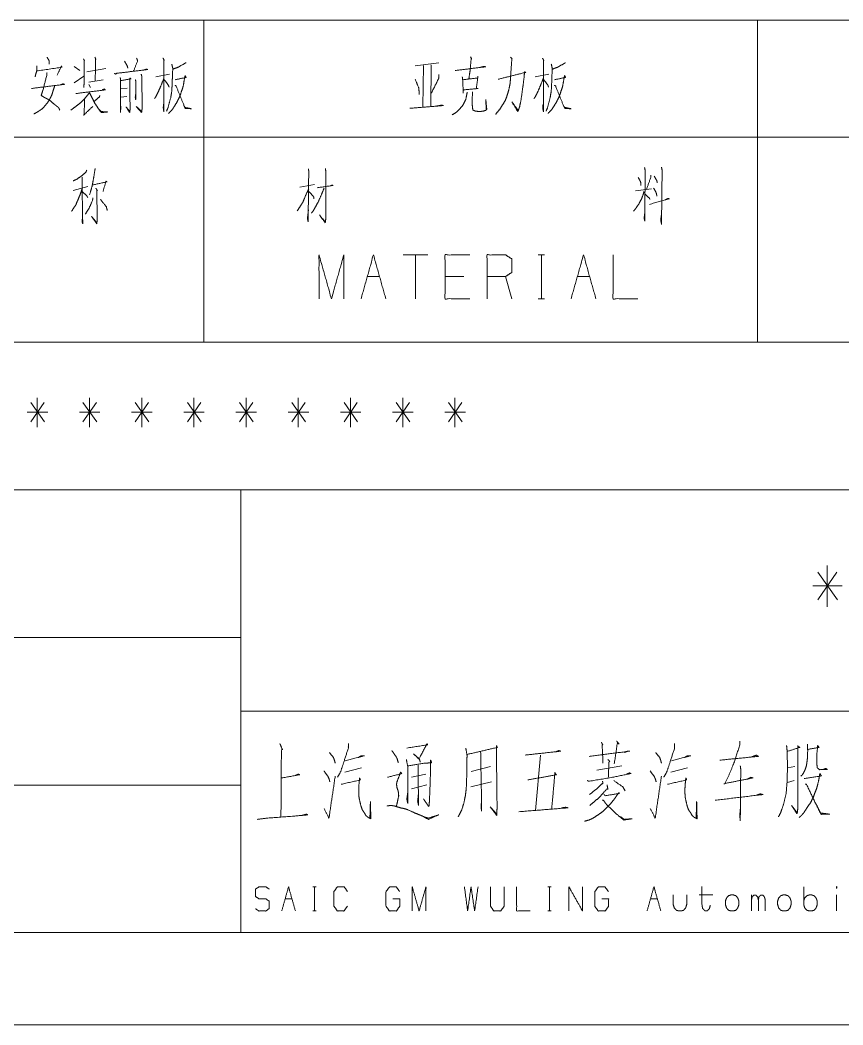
# Model space of a CAD drawing. Header units: millimetres. Extents: x 0 to 840, y 0 to 594.
# Drawn here: x 546.1 to 635.3, y 0 to 108.9 of the extents above; entities that cross this region are included whole.
import ezdxf

# ---------------------------------------------------------------- set-up
doc = ezdxf.new("R2010")
doc.units = ezdxf.units.MM
doc.layers.add('101', color=7, linetype='Continuous', true_color=0xffffff)

msp = doc.modelspace()

# ---------------------------------------------------------------- linework, layer by layer
at = {"layer": '101', "color": 72, "linetype": 'Continuous', "lineweight": 18}
for p, q in [((486, 108.93), (566, 108.93)), ((566, 108.93), (566, 96.23)), ((566, 108.93), (626, 108.93)), ((626, 108.93), (626, 96.23)), ((626, 108.93), (676, 108.93)), ((551.94, 103.91), (552.58, 103.46)), ((553.32, 103.31), (555.37, 103.66)), ((588.91, 103.96), (591.49, 104.31)), ((589.75, 99.51), (589.83, 104.01)), ((590.64, 104.06), (590.6, 99.56)), ((551.94, 102.11), (553, 102.86)), ((553.53, 102.21), (555.09, 102.46)), ((560.8, 102.76), (562.28, 103.06)), ((601.93, 102.76), (603.41, 103.06)), ((553.53, 101.96), (553.71, 101.61)), ((557.02, 101.46), (557.7, 101.56)), ((557.66, 100.66), (557.02, 100.56)), ((486, 96.23), (566, 96.23)), ((566, 96.23), (626, 96.23)), ((566, 96.23), (566, 74)), ((626, 96.23), (676, 96.23)), ((626, 96.23), (626, 74)), ((551.83, 90.45), (553.45, 90.9)), ((576.42, 90.8), (578.01, 91.1)), ((612.81, 90.4), (614.54, 90.65)), ((590.29, 83.47), (587.6, 83.47)), ((588.94, 83.47), (588.94, 78.72)), ((602.25, 83.47), (602.92, 83.47)), ((602.6, 83.47), (602.6, 78.72)), ((583.72, 81.13), (585.06, 81.13)), ((594.17, 81.13), (592.15, 81.13)), ((599.39, 78.72), (598.72, 81.13)), ((606.48, 81.13), (607.83, 81.13)), ((602.25, 78.72), (602.92, 78.72)), ((486, 74), (566, 74)), ((566, 74), (626, 74)), ((626, 74), (676, 74)), ((547.96, 64.81), (547.96, 67.96)), ((553.62, 64.81), (553.62, 67.96)), ((559.27, 64.81), (559.27, 67.96)), ((564.93, 64.81), (564.93, 67.96)), ((570.59, 64.81), (570.59, 67.96)), ((576.24, 64.81), (576.24, 67.96)), ((581.9, 64.81), (581.9, 67.96)), ((587.56, 64.81), (587.56, 67.96)), ((593.22, 64.81), (593.22, 67.96)), ((547.26, 67.46), (548.74, 65.36)), ((548.7, 67.46), (547.26, 65.36)), ((552.91, 67.46), (554.4, 65.36)), ((554.36, 67.46), (552.91, 65.36)), ((558.57, 67.46), (560.05, 65.36)), ((560.01, 67.46), (558.57, 65.36)), ((564.23, 67.46), (565.71, 65.36)), ((565.67, 67.46), (564.23, 65.36)), ((569.88, 67.46), (571.37, 65.36)), ((571.33, 67.46), (569.88, 65.36)), ((575.54, 67.46), (577.03, 65.36)), ((576.99, 67.46), (575.54, 65.36)), ((582.64, 67.46), (581.2, 65.36)), ((581.2, 67.46), (582.68, 65.36)), ((588.3, 67.46), (586.86, 65.36)), ((586.86, 67.46), (588.34, 65.36)), ((592.51, 67.46), (594, 65.36)), ((593.96, 67.46), (592.51, 65.36)), ((549.09, 66.41), (546.86, 66.41)), ((554.75, 66.41), (552.52, 66.41)), ((560.4, 66.41), (558.18, 66.41)), ((566.06, 66.41), (563.84, 66.41)), ((571.72, 66.41), (569.49, 66.41)), ((577.38, 66.41), (575.15, 66.41)), ((583.03, 66.41), (580.81, 66.41)), ((588.69, 66.41), (586.47, 66.41)), ((594.35, 66.41), (592.12, 66.41)), ((632.56, 49.09), (634.68, 46.09)), ((634.62, 49.09), (632.56, 46.09)), ((633.56, 45.31), (633.56, 49.8)), ((635.18, 47.59), (632.01, 47.59)), ((602.49, 29.25), (601.96, 23.25)), ((581.28, 27.39), (583.08, 27.87)), ((597.08, 28.01), (594.98, 27.46)), ((608.59, 27.6), (611.32, 28.08)), ((616.64, 27.39), (618.44, 27.87)), ((630.05, 28.01), (629.27, 27.87)), ((588.5, 26.84), (590.06, 27.18)), ((594.93, 25.8), (597.18, 26.35)), ((630, 26.49), (629.27, 26.29)), ((588.5, 25.6), (590.16, 26.01)), ((577.83, 14.97), (578.2, 14.97)), ((578.02, 14.97), (578.02, 12.35)), ((603.28, 14.97), (603.65, 14.97)), ((603.48, 14.97), (603.48, 12.35)), ((631.02, 13.04), (631.02, 14.97)), ((574.82, 13.67), (575.56, 13.67)), ((614.42, 13.67), (615.16, 13.67)), ((619.71, 14.09), (621.17, 14.09)), ((625.37, 12.35), (625.37, 14.09)), ((634.59, 14.09), (634.59, 12.35)), ((577.83, 12.35), (578.2, 12.35)), ((603.28, 12.35), (603.65, 12.35))]:
    msp.add_line(p, q, dxfattribs=at)
at = {"layer": '101', "color": 133, "linetype": 'Continuous', "lineweight": 18}
for p, q in [((470, 74), (830, 74)), ((470, 58), (830, 58)), ((570, 58), (570, 10)), ((470, 42), (570, 42)), ((570, 34), (788, 34)), ((470, 26), (570, 26)), ((50, 10), (830, 10)), ((470, 10), (830, 10)), ((0, 0), (840, 0))]:
    msp.add_line(p, q, dxfattribs=at)
at = {"layer": '101', "color": 72, "linetype": 'Continuous', "lineweight": 18}
for points, knots in [([(549.01, 104.91), (549.19, 104.61), (549.26, 104.46), (549.26, 104.16)], [0, 0, 0.42776, 0.631462, 1, 1]), ([(552.97, 104.71), (553.07, 104.51), (553.04, 104.56), (553.04, 102.31), (553, 101.61)], [0, 0, 0.0699, 0.088806, 0.783572, 1, 1]), ([(554.2, 104.91), (554.31, 104.66), (554.27, 104.76), (554.24, 102.36)], [0, 0, 0.097757, 0.13594, 1, 1]), ([(558.72, 104.81), (558.83, 104.51), (558.4, 103.41)], [0, 0, 0.212525, 1, 1]), ([(561.58, 104.81), (561.72, 104.56), (561.68, 104.61), (561.68, 99.01), (561.61, 99.41), (561.65, 99.81)], [0, 0, 0.042514, 0.051577, 0.880441, 0.940563, 1, 1]), ([(594.91, 104.96), (595.05, 104.71), (594.98, 104.76), (594.87, 103.46), (594.73, 102.56)], [0, 0, 0.110928, 0.144372, 0.648135, 1, 1]), ([(599.25, 104.91), (599.43, 104.71), (599.39, 104.76), (599.25, 102.76), (599.21, 102.11), (599.07, 101.41), (598.9, 100.81), (598.68, 100.21), (598.4, 99.76), (598.05, 99.21), (597.62, 98.71)], [0, 0, 0.039247, 0.048251, 0.343055, 0.438769, 0.543772, 0.635741, 0.729311, 0.807459, 0.903589, 1, 1]), ([(602.71, 104.81), (602.85, 104.56), (602.81, 104.61), (602.81, 99.01), (602.74, 99.41), (602.78, 99.81)], [0, 0, 0.042511, 0.051574, 0.880442, 0.940563, 1, 1]), ([(547.92, 103.96), (547.92, 103.56), (547.85, 103.26), (547.71, 102.76)], [0, 0, 0.325783, 0.576801, 1, 1]), ([(547.88, 103.41), (550.64, 103.81), (550.57, 103.96), (550.11, 102.96)], [0, 0, 0.687511, 0.728431, 1, 1]), ([(556.32, 103.16), (556.46, 103.06), (556.57, 103.16), (559.92, 103.56), (559.78, 103.61), (559.5, 103.51)], [0, 0, 0.04172, 0.076833, 0.891603, 0.927742, 1, 1]), ([(557.41, 104.46), (557.7, 103.96), (557.77, 103.71)], [0, 0, 0.688577, 1, 1]), ([(562.53, 104.16), (562.64, 103.71), (562.6, 102.71), (562.57, 101.91), (562.53, 101.21), (562.43, 100.56), (562.14, 99.46), (561.97, 99.06)], [0, 0, 0.088972, 0.281536, 0.435643, 0.570525, 0.697268, 0.915841, 1, 1]), ([(564.09, 104.31), (563.2, 103.81), (562.67, 103.61)], [0, 0, 0.6418, 1, 1]), ([(593.25, 103.46), (596.53, 103.86), (596.39, 103.91), (596, 103.81)], [0, 0, 0.857251, 0.89607, 1, 1]), ([(603.66, 104.16), (603.77, 103.71), (603.73, 102.71), (603.7, 101.91), (603.66, 101.21), (603.55, 100.56), (603.27, 99.46), (603.1, 99.06)], [0, 0, 0.088972, 0.281537, 0.435644, 0.570527, 0.697269, 0.915844, 1, 1]), ([(605.22, 104.31), (604.33, 103.81), (603.8, 103.61)], [0, 0, 0.641785, 1, 1]), ([(549.01, 103.21), (548.98, 102.91), (548.56, 101.31), (548.38, 100.76), (548.7, 100.56), (548.98, 100.41), (549.33, 100.21), (549.79, 99.81), (550.11, 99.56), (550.29, 99.41), (550.39, 99.16)], [0, 0, 0.058606, 0.379747, 0.491827, 0.564736, 0.626838, 0.705638, 0.823838, 0.902341, 0.947315, 1, 1]), ([(556.92, 102.66), (556.95, 102.71), (556.99, 102.31), (556.99, 98.91), (556.99, 99.21), (557.02, 99.61)], [0, 0, 0.013416, 0.101392, 0.846296, 0.912021, 1, 1]), ([(557.02, 102.36), (558.12, 102.56), (558.01, 102.66), (557.98, 102.41), (558.01, 99.61), (558.01, 99.26), (557.98, 98.91), (557.59, 99.51), (557.98, 99.01), (558.01, 99.21)], [0, 0, 0.169665, 0.191868, 0.230323, 0.656813, 0.710121, 0.763699, 0.872595, 0.969067, 1, 1]), ([(558.58, 102.46), (558.62, 102.36), (558.62, 100.31), (558.58, 100.56), (558.62, 100.86)], [0, 0, 0.03913, 0.795411, 0.888558, 1, 1]), ([(559.22, 103.06), (559.29, 102.81), (559.29, 102.71), (559.32, 99.66), (559.32, 99.36), (559.29, 99.11), (559.25, 98.91), (558.69, 99.56), (559.29, 98.96), (559.29, 99.21)], [0, 0, 0.042407, 0.058731, 0.55661, 0.605577, 0.64679, 0.679941, 0.820581, 0.959193, 1, 1]), ([(561.68, 102.61), (561.33, 101.76), (561.05, 101.11), (560.8, 100.61), (560.66, 100.41)], [0, 0, 0.378485, 0.669924, 0.899287, 1, 1]), ([(561.72, 102.46), (562.14, 101.91), (562.25, 101.66)], [0, 0, 0.718925, 1, 1]), ([(562.89, 102.46), (564.09, 102.71), (563.98, 102.91), (563.91, 102.56), (563.77, 101.76), (563.59, 101.21), (563.38, 100.61), (563.13, 100.11), (562.81, 99.56), (562.53, 99.16), (562.18, 98.81)], [0, 0, 0.203989, 0.241603, 0.300934, 0.435927, 0.53192, 0.637665, 0.730363, 0.835943, 0.917341, 1, 1]), ([(588.91, 102.51), (589.29, 101.61), (589.33, 101.26), (589.33, 100.86)], [0, 0, 0.566, 0.769081, 1, 1]), ([(591.49, 103.01), (591.45, 102.56), (590.64, 100.96)], [0, 0, 0.200962, 1, 1]), ([(594.02, 102.76), (594.06, 102.46), (594.13, 101.01), (594.13, 101.36), (595.72, 101.51), (595.54, 101.51), (595.72, 102.86), (595.72, 102.66), (594.1, 102.46)], [0, 0, 0.042677, 0.247777, 0.297224, 0.522958, 0.547927, 0.740282, 0.768538, 1, 1]), ([(597.91, 102.51), (600.88, 103.26), (600.77, 103.31), (600.7, 102.56), (600.59, 101.71), (600.38, 100.21), (600.24, 99.56), (600.1, 99.16), (600.03, 99.01), (599.39, 100.06), (600.06, 99.16)], [0, 0, 0.309024, 0.320853, 0.396863, 0.483294, 0.636151, 0.703269, 0.746079, 0.76281, 0.88669, 1, 1]), ([(602.81, 102.61), (602.46, 101.76), (602.18, 101.11), (601.93, 100.61), (601.79, 100.41)], [0, 0, 0.378488, 0.669924, 0.899296, 1, 1]), ([(602.85, 102.46), (603.27, 101.91), (603.38, 101.66)], [0, 0, 0.718925, 1, 1]), ([(604.01, 102.46), (605.22, 102.71), (605.11, 102.91), (605.04, 102.56), (604.9, 101.76), (604.72, 101.21), (604.51, 100.61), (604.26, 100.11), (603.94, 99.56), (603.66, 99.16), (603.31, 98.81)], [0, 0, 0.203988, 0.241605, 0.300936, 0.435927, 0.531919, 0.637663, 0.73036, 0.83594, 0.917341, 1, 1]), ([(547.32, 101.51), (550.89, 101.96), (550.75, 102.01), (550.46, 101.91)], [0, 0, 0.888864, 0.925916, 1, 1]), ([(549.83, 101.76), (549.65, 101.21), (549.51, 100.76), (549.33, 100.41), (549.12, 100.06), (548.56, 99.36), (548.2, 99.11), (547.88, 98.91), (547.6, 98.76)], [0, 0, 0.148908, 0.270494, 0.37156, 0.477045, 0.70902, 0.820624, 0.917482, 1, 1]), ([(552.12, 100.96), (555.34, 101.36), (555.23, 101.46), (554.98, 101.36)], [0, 0, 0.887082, 0.926969, 1, 1]), ([(562.89, 101.86), (562.99, 101.81), (563.98, 99.36), (564.69, 99.31), (563.98, 99.46), (563.84, 99.66)], [0, 0, 0.026436, 0.622099, 0.781868, 0.944787, 1, 1]), ([(604.01, 101.86), (604.12, 101.81), (605.11, 99.36), (605.82, 99.31), (605.11, 99.46), (604.97, 99.66)], [0, 0, 0.026427, 0.622085, 0.781861, 0.944787, 1, 1]), ([(553.64, 101.16), (553.53, 100.96), (553.14, 100.46), (552.65, 99.96), (552.05, 99.51), (551.59, 99.16)], [0, 0, 0.078289, 0.297333, 0.540617, 0.800237, 1, 1]), ([(553.07, 100.31), (553.07, 100.01), (553.04, 98.71), (552.97, 98.61), (553.96, 99.56)], [0, 0, 0.096935, 0.517141, 0.55671, 1, 1]), ([(553.64, 101.01), (553.89, 100.51), (554.17, 99.96), (554.49, 99.46), (554.8, 99.01), (554.91, 98.91), (555.58, 98.96), (554.88, 99.01), (554.7, 99.21)], [0, 0, 0.13557, 0.285863, 0.429883, 0.563805, 0.599231, 0.762897, 0.935141, 1, 1]), ([(554.73, 100.76), (554.7, 100.61), (554.13, 100.11)], [0, 0, 0.169529, 1, 1]), ([(594.55, 101.11), (594.41, 100.36), (594.13, 99.76), (593.71, 99.26), (593.35, 98.91), (592.93, 98.66)], [0, 0, 0.248438, 0.464351, 0.677792, 0.839721, 1, 1]), ([(595.12, 101.16), (595.09, 99.96), (595.12, 99.41), (595.19, 99.16), (595.44, 99.06), (595.86, 99.01), (596.32, 99.06), (596.61, 99.16), (596.68, 99.26), (596.57, 100.31), (596.61, 99.21)], [0, 0, 0.208927, 0.304842, 0.350056, 0.396506, 0.470841, 0.551289, 0.603486, 0.624803, 0.808466, 1, 1]), ([(588.34, 99.36), (591.95, 99.66), (591.8, 99.71), (591.27, 99.61)], [0, 0, 0.839917, 0.874731, 1, 1]), ([(553.31, 92.65), (553.24, 92.45), (552.78, 92.05), (552.28, 91.7), (551.86, 91.5)], [0, 0, 0.111855, 0.433099, 0.752711, 1, 1]), ([(554.23, 92.85), (554.19, 92.6), (554.02, 91.55), (553.88, 90.85), (553.63, 90)], [0, 0, 0.086568, 0.451631, 0.696475, 1, 1]), ([(577.34, 92.8), (577.38, 92.55), (577.31, 87.1), (577.24, 87.4), (577.34, 88.35)], [0, 0, 0.03624, 0.818558, 0.862798, 1, 1]), ([(579.18, 92.85), (579.22, 92.6), (579.22, 87.35), (579.18, 87.05), (579.15, 86.95), (578.55, 87.8), (579.15, 87.05)], [0, 0, 0.03191, 0.695404, 0.733579, 0.746984, 0.878542, 1, 1]), ([(613.77, 92.95), (613.84, 92.65), (613.8, 87.15), (613.73, 87.45), (613.8, 88.05)], [0, 0, 0.04586, 0.864244, 0.910105, 1, 1]), ([(615.61, 93), (615.68, 92.65), (615.61, 86.8), (615.53, 87.25), (615.61, 87.85)], [0, 0, 0.049134, 0.854185, 0.916866, 1, 1]), ([(552.82, 91.9), (552.85, 87.95), (552.89, 86.85), (552.82, 87.05), (552.85, 87.5)], [0, 0, 0.691282, 0.883884, 0.921007, 1, 1]), ([(613.1, 91.85), (613.34, 91.4), (613.38, 91.2), (613.38, 91)], [0, 0, 0.560245, 0.781808, 1, 1]), ([(614.44, 92.1), (614.44, 91.85), (613.98, 90.55)], [0, 0, 0.153484, 1, 1]), ([(614.83, 92), (615.11, 91.5), (615.15, 91.3)], [0, 0, 0.738795, 1, 1]), ([(552.82, 90.65), (552.6, 90), (552.36, 89.45), (552.14, 88.9), (551.93, 88.6), (551.68, 88.2)], [0, 0, 0.251918, 0.474135, 0.691328, 0.826704, 1, 1]), ([(554.3, 90.7), (554.48, 90.45), (554.41, 90.5), (554.44, 87.85), (554.44, 87.2), (554.41, 86.85), (553.84, 87.65), (554.41, 86.95)], [0, 0, 0.051678, 0.066292, 0.513632, 0.623346, 0.682724, 0.848097, 1, 1]), ([(553.95, 91.05), (555.54, 91.4), (555.4, 91.45), (555.08, 90.35)], [0, 0, 0.557068, 0.608359, 1, 1]), ([(577.38, 90.65), (577.03, 89.9), (576.74, 89.2), (576.46, 88.75), (576.14, 88.25)], [0, 0, 0.306151, 0.584923, 0.781175, 1, 1]), ([(579.04, 90.7), (578.76, 90), (578.4, 89.2), (578.09, 88.65), (577.87, 88.25), (577.66, 88)], [0, 0, 0.247885, 0.535064, 0.743693, 0.892347, 1, 1]), ([(578.3, 90.75), (580.03, 91), (579.92, 91.05), (579.71, 90.95)], [0, 0, 0.832664, 0.888443, 1, 1]), ([(614.76, 90.7), (614.97, 90.35), (615.07, 90.1), (615.11, 89.85)], [0, 0, 0.438509, 0.729472, 1, 1]), ([(552.85, 90.3), (553.31, 89.9), (553.42, 89.7)], [0, 0, 0.729081, 1, 1]), ([(553.98, 89.65), (553.95, 89.4), (553.56, 88.5), (553.17, 87.9)], [0, 0, 0.129621, 0.63294, 1, 1]), ([(554.79, 89.5), (555.43, 88.7), (555.54, 88.3)], [0, 0, 0.711824, 1, 1]), ([(577.41, 90.35), (577.91, 89.75), (577.94, 89.55)], [0, 0, 0.792937, 1, 1]), ([(613.73, 90.35), (613.45, 89.55), (613.13, 88.95), (612.85, 88.55), (612.57, 88.2)], [0, 0, 0.34388, 0.619111, 0.817638, 1, 1]), ([(613.8, 90.1), (614.26, 89.65), (614.37, 89.5)], [0, 0, 0.777846, 1, 1]), ([(614.3, 88.95), (616.45, 89.55), (616.31, 89.6), (616.06, 89.45)], [0, 0, 0.835919, 0.891927, 1, 1]), ([(578.49, 78.72), (578.49, 83.47), (579.84, 78.72), (581.18, 83.47), (581.18, 78.72)], [0, 0, 0.245192, 0.5, 0.754808, 1, 1]), ([(594.84, 78.72), (592.15, 78.72), (592.15, 83.47), (594.84, 83.47)], [0, 0, 0.26539, 0.73461, 1, 1]), ([(596.71, 78.72), (596.71, 83.47), (598.72, 83.47), (599.39, 83.03), (599.39, 81.58), (598.72, 81.13), (596.71, 81.13)], [0, 0, 0.400952, 0.571034, 0.639278, 0.761674, 0.829918, 1, 1]), ([(610.36, 83.47), (610.36, 78.72), (613.05, 78.72)], [0, 0, 0.638733, 1, 1]), ([(588.01, 30.01), (590.25, 30.36), (590.2, 30.49), (589.33, 28.84), (588.74, 29.39), (589.38, 28.77), (589.47, 28.49)], [0, 0, 0.361753, 0.385074, 0.683733, 0.811934, 0.953357, 1, 1]), ([(609.08, 30.63), (609.27, 30.36), (609.18, 30.36), (609.27, 28.36)], [0, 0, 0.138589, 0.178592, 1, 1]), ([(610.74, 30.77), (611.03, 30.43), (610.83, 30.56), (610.49, 28.29)], [0, 0, 0.151118, 0.230947, 1, 1]), ([(624.1, 30.77), (624.1, 30.36), (623.47, 28.42), (623.03, 27.32), (622.49, 26.15), (622.39, 26.15), (625.51, 26.77), (625.32, 26.84), (624.88, 26.63)], [0, 0, 0.046524, 0.275032, 0.408545, 0.553501, 0.564465, 0.92219, 0.945453, 1, 1]), ([(574.26, 30.49), (574.55, 29.8), (574.45, 30.01), (574.4, 28.56), (574.4, 24.49), (574.35, 22.56)], [0, 0, 0.088891, 0.116032, 0.287978, 0.770794, 1, 1]), ([(579.62, 29.53), (580.06, 28.98), (580.16, 28.7), (580.25, 28.36)], [0, 0, 0.519919, 0.73571, 1, 1]), ([(581.67, 30.49), (581.67, 30.01), (581.18, 28.49), (580.84, 27.46), (580.5, 26.84)], [0, 0, 0.124612, 0.535976, 0.817159, 1, 1]), ([(586.4, 29.74), (586.94, 28.91), (587.08, 28.42)], [0, 0, 0.661595, 1, 1]), ([(594.4, 30.01), (594.54, 29.18), (594.5, 28.36), (594.5, 26.91), (594.45, 25.6), (594.35, 24.84), (594.2, 24.08), (593.96, 23.32), (593.76, 22.9), (593.57, 22.56)], [0, 0, 0.110336, 0.219176, 0.409317, 0.581468, 0.681885, 0.783317, 0.887931, 0.947989, 1, 1]), ([(594.54, 29.32), (597.81, 30.08), (597.72, 30.29), (597.72, 29.25), (597.76, 26.42), (597.76, 24.77), (597.81, 23.73), (597.76, 23.04), (597.76, 22.7), (597.03, 23.66), (597.72, 22.9)], [0, 0, 0.250211, 0.267275, 0.344454, 0.55544, 0.678925, 0.756189, 0.80777, 0.833496, 0.923863, 1, 1]), ([(596.01, 29.6), (596.11, 24.15), (596.11, 23.18), (596.06, 23.59), (596.11, 24.42)], [0, 0, 0.711345, 0.837386, 0.891777, 1, 1]), ([(600.84, 29.25), (604.69, 29.67), (604.49, 29.74), (604.15, 29.6)], [0, 0, 0.870762, 0.917258, 1, 1]), ([(607.76, 29.11), (612.15, 29.67), (611.91, 29.67), (611.61, 29.53)], [0, 0, 0.886329, 0.935184, 1, 1]), ([(614.98, 29.53), (615.42, 28.98), (615.52, 28.7), (615.61, 28.36)], [0, 0, 0.519919, 0.73571, 1, 1]), ([(617.03, 30.49), (617.03, 30.01), (616.54, 28.49), (616.2, 27.46), (615.86, 26.84)], [0, 0, 0.124612, 0.535976, 0.817159, 1, 1]), ([(629.17, 30.29), (629.22, 29.74), (629.27, 28.01), (629.22, 26.35), (629.12, 25.04), (628.83, 23.87), (628.54, 23.04), (628.29, 22.56)], [0, 0, 0.070329, 0.28934, 0.499598, 0.66644, 0.819873, 0.931329, 1, 1]), ([(629.32, 29.67), (630.59, 30.08), (630.39, 30.22), (630.39, 23.53), (630.34, 23.04), (630.29, 22.9), (629.71, 23.8), (630.29, 23.04)], [0, 0, 0.122094, 0.143965, 0.756447, 0.800872, 0.814266, 0.912285, 1, 1]), ([(631.42, 30.43), (631.46, 29.74), (631.42, 28.84), (631.32, 28.08), (631.12, 27.53), (630.88, 27.11), (630.73, 26.98)], [0, 0, 0.190955, 0.438946, 0.650198, 0.811822, 0.94447, 1, 1]), ([(631.51, 29.87), (632.68, 30.08), (632.54, 30.29), (632.44, 29.25), (632.44, 28.36), (632.49, 27.87), (632.73, 27.67), (633.61, 27.67), (633.42, 27.8), (633.07, 27.67)], [0, 0, 0.209703, 0.254415, 0.437769, 0.595975, 0.681595, 0.738019, 0.892888, 0.935041, 1, 1]), ([(581.33, 28.63), (583.43, 29.18), (583.08, 29.18), (582.74, 28.98)], [0, 0, 0.745411, 0.862774, 1, 1]), ([(587.96, 28.77), (588.11, 28.01), (588.11, 24.01), (588.01, 24.49), (588.11, 25.18)], [0, 0, 0.129595, 0.800553, 0.883167, 1, 1]), ([(588.11, 28.08), (589.86, 28.36), (590.69, 28.42), (590.59, 28.7), (590.55, 26.56), (590.5, 25.25), (590.45, 24.15), (590.4, 23.66), (589.81, 24.49)], [0, 0, 0.19844, 0.29133, 0.324006, 0.56283, 0.709269, 0.832622, 0.88681, 1, 1]), ([(609.81, 28.77), (610.01, 28.56), (609.91, 28.49), (609.86, 26.84)], [0, 0, 0.138047, 0.196037, 1, 1]), ([(616.69, 28.63), (618.78, 29.18), (618.44, 29.18), (618.1, 28.98)], [0, 0, 0.745418, 0.86277, 1, 1]), ([(621.95, 28.7), (626.1, 29.11), (625.9, 29.25), (625.37, 29.05)], [0, 0, 0.836554, 0.884532, 1, 1]), ([(579.04, 27.53), (579.47, 26.91), (579.57, 26.7), (579.67, 26.35)], [0, 0, 0.564231, 0.734008, 1, 1]), ([(585.91, 26.84), (587.47, 27.25), (587.33, 27.39), (587.18, 26.98), (586.94, 26.35), (586.89, 26.08), (586.94, 25.73), (587.08, 25.32), (587.13, 24.84), (586.98, 24.15), (586.89, 23.73)], [0, 0, 0.288064, 0.323943, 0.402265, 0.521269, 0.571261, 0.63341, 0.711732, 0.798322, 0.924133, 1, 1]), ([(589.23, 28.15), (589.23, 26.42), (589.28, 24.77), (589.28, 23.8), (589.18, 24.28), (589.28, 25.11)], [0, 0, 0.304008, 0.595981, 0.766226, 0.853067, 1, 1]), ([(601.13, 26.56), (604.2, 27.11), (604.06, 27.32), (603.71, 23.39)], [0, 0, 0.426351, 0.460965, 1, 1]), ([(607.57, 26.49), (607.71, 26.42), (607.81, 26.42), (610.3, 26.84), (612.3, 27.25), (612.15, 27.32), (611.81, 27.18)], [0, 0, 0.030219, 0.048442, 0.519512, 0.900991, 0.93121, 1, 1]), ([(614.39, 27.53), (614.83, 26.91), (614.93, 26.7), (615.03, 26.35)], [0, 0, 0.564239, 0.734012, 1, 1]), ([(624.15, 28.08), (624.2, 27.73), (624.15, 22.15), (624.1, 22.7), (624.15, 23.39)], [0, 0, 0.048504, 0.826565, 0.903707, 1, 1]), ([(631.07, 26.7), (632.93, 26.98), (632.78, 27.25), (632.64, 26.49), (632.44, 25.66), (632.24, 25.18), (632.05, 24.63), (631.76, 24.08), (631.37, 23.53), (631.07, 23.04), (630.78, 22.7), (630.54, 22.49)], [0, 0, 0.248088, 0.28944, 0.391759, 0.504363, 0.573317, 0.650816, 0.73352, 0.823008, 0.897766, 0.957654, 1, 1]), ([(574.45, 26.77), (576.4, 27.11), (576.26, 27.18), (575.91, 27.04)], [0, 0, 0.788943, 0.853361, 1, 1]), ([(579.04, 23.46), (579.57, 22.42), (580.25, 26.98)], [0, 0, 0.202025, 1, 1]), ([(580.89, 26.08), (582.99, 26.56), (582.89, 26.77), (582.84, 26.29), (582.79, 25.6), (582.79, 25.11), (582.84, 24.56), (583.04, 23.73), (583.18, 23.32), (583.38, 23.04), (583.57, 22.7), (583.82, 22.49), (584.11, 22.35), (584.06, 24.22), (584.01, 22.49)], [0, 0, 0.198341, 0.219427, 0.264158, 0.327895, 0.3724, 0.423461, 0.501845, 0.542306, 0.573453, 0.609975, 0.639452, 0.669269, 0.84099, 1, 1]), ([(609.22, 26.42), (609.27, 26.15), (609.18, 26.15), (608.59, 25.6), (607.81, 24.97)], [0, 0, 0.128573, 0.17333, 0.54243, 1, 1]), ([(610.44, 26.49), (611.42, 25.8), (611.66, 25.39)], [0, 0, 0.713213, 1, 1]), ([(614.39, 23.46), (614.93, 22.42), (615.61, 26.98)], [0, 0, 0.202027, 1, 1]), ([(616.25, 26.08), (618.35, 26.56), (618.25, 26.77), (618.2, 26.29), (618.15, 25.6), (618.15, 25.11), (618.2, 24.56), (618.39, 23.73), (618.54, 23.32), (618.74, 23.04), (618.93, 22.7), (619.17, 22.49), (619.47, 22.35), (619.42, 24.22), (619.37, 22.49)], [0, 0, 0.198341, 0.219426, 0.264158, 0.327895, 0.3724, 0.423461, 0.501845, 0.542305, 0.57345, 0.609972, 0.639449, 0.66927, 0.84099, 1, 1]), ([(631.17, 26.08), (631.32, 26.08), (632.88, 22.84), (633.85, 22.84), (632.88, 22.97), (632.29, 24.08)], [0, 0, 0.021039, 0.538448, 0.678706, 0.82036, 1, 1]), ([(609.37, 24.97), (609.52, 24.84), (611.08, 25.11), (610.98, 25.18), (610.4, 24.35), (610.05, 23.94), (609.66, 23.53), (609.22, 23.11), (608.74, 22.77), (608.2, 22.42), (607.76, 22.21), (607.27, 22.08)], [0, 0, 0.029336, 0.260529, 0.277957, 0.425844, 0.50411, 0.587085, 0.675092, 0.762231, 0.855274, 0.926064, 1, 1]), ([(609.71, 26.01), (609.81, 25.53), (609.71, 25.6), (609.03, 24.84), (608.44, 24.28), (607.86, 23.8)], [0, 0, 0.154138, 0.191518, 0.510905, 0.762591, 1, 1]), ([(609.18, 24.35), (609.32, 24.35), (609.61, 23.94), (610.69, 22.9), (611.52, 22.21), (612.44, 22.35), (611.57, 22.28), (611.18, 22.56)], [0, 0, 0.026517, 0.118384, 0.388536, 0.584008, 0.7538, 0.913392, 1, 1]), ([(621.42, 24.35), (626.59, 24.97), (626.34, 25.04), (625.9, 24.91)], [0, 0, 0.879479, 0.922284, 1, 1]), ([(585.86, 23.73), (586.25, 23.8), (586.69, 23.73), (587.33, 23.53), (587.96, 23.39), (588.89, 22.97), (589.72, 22.63), (590.35, 22.28), (591.47, 22.77), (590.35, 22.42), (589.81, 22.56)], [0, 0, 0.051192, 0.108601, 0.194771, 0.278606, 0.409731, 0.525759, 0.619013, 0.776803, 0.92843, 1, 1]), ([(600.15, 23.11), (605.47, 23.53), (605.23, 23.59), (604.79, 23.53)], [0, 0, 0.884285, 0.926313, 1, 1]), ([(571.77, 22.28), (572.94, 22.42), (575.77, 22.63), (577.28, 22.77), (577.13, 22.84), (576.6, 22.7)], [0, 0, 0.188617, 0.642502, 0.885462, 0.911348, 1, 1]), ([(571.6, 12.6), (571.97, 12.35), (572.73, 12.35), (573.1, 12.62), (573.1, 13.4), (572.73, 13.67), (571.99, 13.67), (571.6, 13.92), (571.6, 14.72), (571.99, 14.97), (572.73, 14.97), (573.1, 14.72)], [0, 0, 0.068034, 0.184057, 0.25452, 0.372334, 0.442797, 0.555846, 0.626371, 0.748393, 0.818918, 0.931966, 1, 1]), ([(581.57, 12.87), (581.2, 12.35), (580.48, 12.35), (580.11, 12.87), (580.11, 14.45), (580.48, 14.97), (581.22, 14.97), (581.59, 14.45)], [0, 0, 0.114569, 0.243366, 0.357935, 0.638584, 0.753153, 0.885431, 1, 1]), ([(586.51, 13.67), (587.25, 13.67), (587.25, 12.87), (586.88, 12.35), (586.12, 12.35), (585.75, 12.87), (585.75, 14.45), (586.14, 14.97), (586.86, 14.97), (587.23, 14.45)], [0, 0, 0.103295, 0.214796, 0.304261, 0.410274, 0.49974, 0.718896, 0.809958, 0.910535, 1, 1]), ([(588.59, 12.35), (588.59, 14.97), (589.34, 12.35), (590.08, 14.97), (590.08, 12.35)], [0, 0, 0.245192, 0.5, 0.754808, 1, 1]), ([(594.25, 14.97), (594.6, 12.35), (594.97, 14.97), (595.36, 12.35), (595.73, 14.97)], [0, 0, 0.249746, 0.499742, 0.750003, 1, 1]), ([(597.08, 14.97), (597.08, 12.87), (597.43, 12.35), (598.17, 12.35), (598.56, 12.87), (598.56, 14.97)], [0, 0, 0.337152, 0.438599, 0.557781, 0.662848, 1, 1]), ([(599.91, 14.97), (599.91, 12.35), (601.39, 12.35)], [0, 0, 0.638735, 1, 1]), ([(605.57, 12.35), (605.57, 14.97), (607.05, 12.35), (607.05, 14.97)], [0, 0, 0.317574, 0.682426, 1, 1]), ([(609.14, 13.67), (609.88, 13.67), (609.88, 12.87), (609.51, 12.35), (608.75, 12.35), (608.38, 12.87), (608.38, 14.45), (608.77, 14.97), (609.49, 14.97), (609.86, 14.45)], [0, 0, 0.103295, 0.214796, 0.304261, 0.410274, 0.49974, 0.718896, 0.809958, 0.910535, 1, 1]), ([(614.05, 12.35), (614.79, 14.97), (615.54, 12.35)], [0, 0, 0.500001, 1, 1]), ([(620.9, 12.98), (620.8, 12.6), (620.59, 12.38), (620.31, 12.38), (620.08, 12.6), (620, 12.98), (620, 15)], [0, 0, 0.107406, 0.190396, 0.26402, 0.350759, 0.456999, 1, 1]), ([(634.59, 14.8), (634.63, 14.91), (634.59, 15), (634.56, 14.91), (634.59, 14.8)], [0, 0, 0.280627, 0.5, 0.719373, 1, 1]), ([(616.88, 14.09), (616.88, 13.04), (617, 12.68), (617.21, 12.43), (617.49, 12.35), (617.74, 12.35), (618.01, 12.43), (618.23, 12.68), (618.34, 13.04), (618.34, 14.09)], [0, 0, 0.242016, 0.329107, 0.404862, 0.470732, 0.529268, 0.595138, 0.670893, 0.757984, 1, 1]), ([(622.66, 12.68), (622.87, 12.43), (623.14, 12.35), (623.4, 12.35), (623.67, 12.43), (623.88, 12.68), (624, 13.04), (624, 13.42), (623.88, 13.76), (623.67, 14), (623.4, 14.09), (623.14, 14.09), (622.87, 14), (622.66, 13.76), (622.54, 13.42), (622.54, 13.04), (622.66, 12.68)], [0, 0, 0.063224, 0.118198, 0.167051, 0.222025, 0.285248, 0.357933, 0.432348, 0.5, 0.563224, 0.618198, 0.667051, 0.722025, 0.785248, 0.8529, 0.927315, 1, 1]), ([(625.37, 13.56), (625.43, 13.87), (625.62, 14.06), (625.84, 14.06), (626.03, 13.87), (626.11, 13.56), (626.11, 12.35)], [0, 0, 0.118877, 0.224452, 0.306993, 0.412569, 0.533091, 1, 1]), ([(626.11, 13.56), (626.17, 13.87), (626.36, 14.06), (626.6, 14.06), (626.77, 13.87), (626.85, 13.56), (626.85, 12.35)], [0, 0, 0.118605, 0.223938, 0.31376, 0.413913, 0.53416, 1, 1]), ([(628.31, 12.68), (628.53, 12.43), (628.8, 12.35), (629.05, 12.35), (629.33, 12.43), (629.54, 12.68), (629.66, 13.04), (629.66, 13.42), (629.54, 13.76), (629.33, 14), (629.05, 14.09), (628.8, 14.09), (628.53, 14), (628.31, 13.76), (628.2, 13.42), (628.2, 13.04), (628.31, 12.68)], [0, 0, 0.063224, 0.118198, 0.167051, 0.222025, 0.285248, 0.357933, 0.432348, 0.5, 0.563224, 0.618198, 0.667051, 0.722025, 0.785248, 0.8529, 0.927315, 1, 1]), ([(631.02, 13.04), (631.14, 12.68), (631.36, 12.43), (631.63, 12.35), (631.88, 12.35), (632.16, 12.43), (632.37, 12.68), (632.49, 13.04), (632.49, 13.42), (632.37, 13.76), (632.16, 14), (631.88, 14.09), (631.63, 14.09), (631.36, 14), (631.14, 13.76), (631.02, 13.42)], [0, 0, 0.078529, 0.146835, 0.206229, 0.25901, 0.318404, 0.38671, 0.465239, 0.545636, 0.618727, 0.687034, 0.746428, 0.799208, 0.858602, 0.926909, 1, 1])]:
    msp.add_open_spline(points, degree=1, knots=knots, dxfattribs=at)
for points in [[(583.05, 78.72), (584.39, 83.47), (585.73, 78.72)], [(605.81, 78.72), (607.16, 83.47), (608.5, 78.72)], [(574.45, 12.35), (575.19, 14.97), (575.93, 12.35)]]:
    msp.add_open_spline(points, degree=1, dxfattribs=at)

doc.saveas('drawing.dxf')
